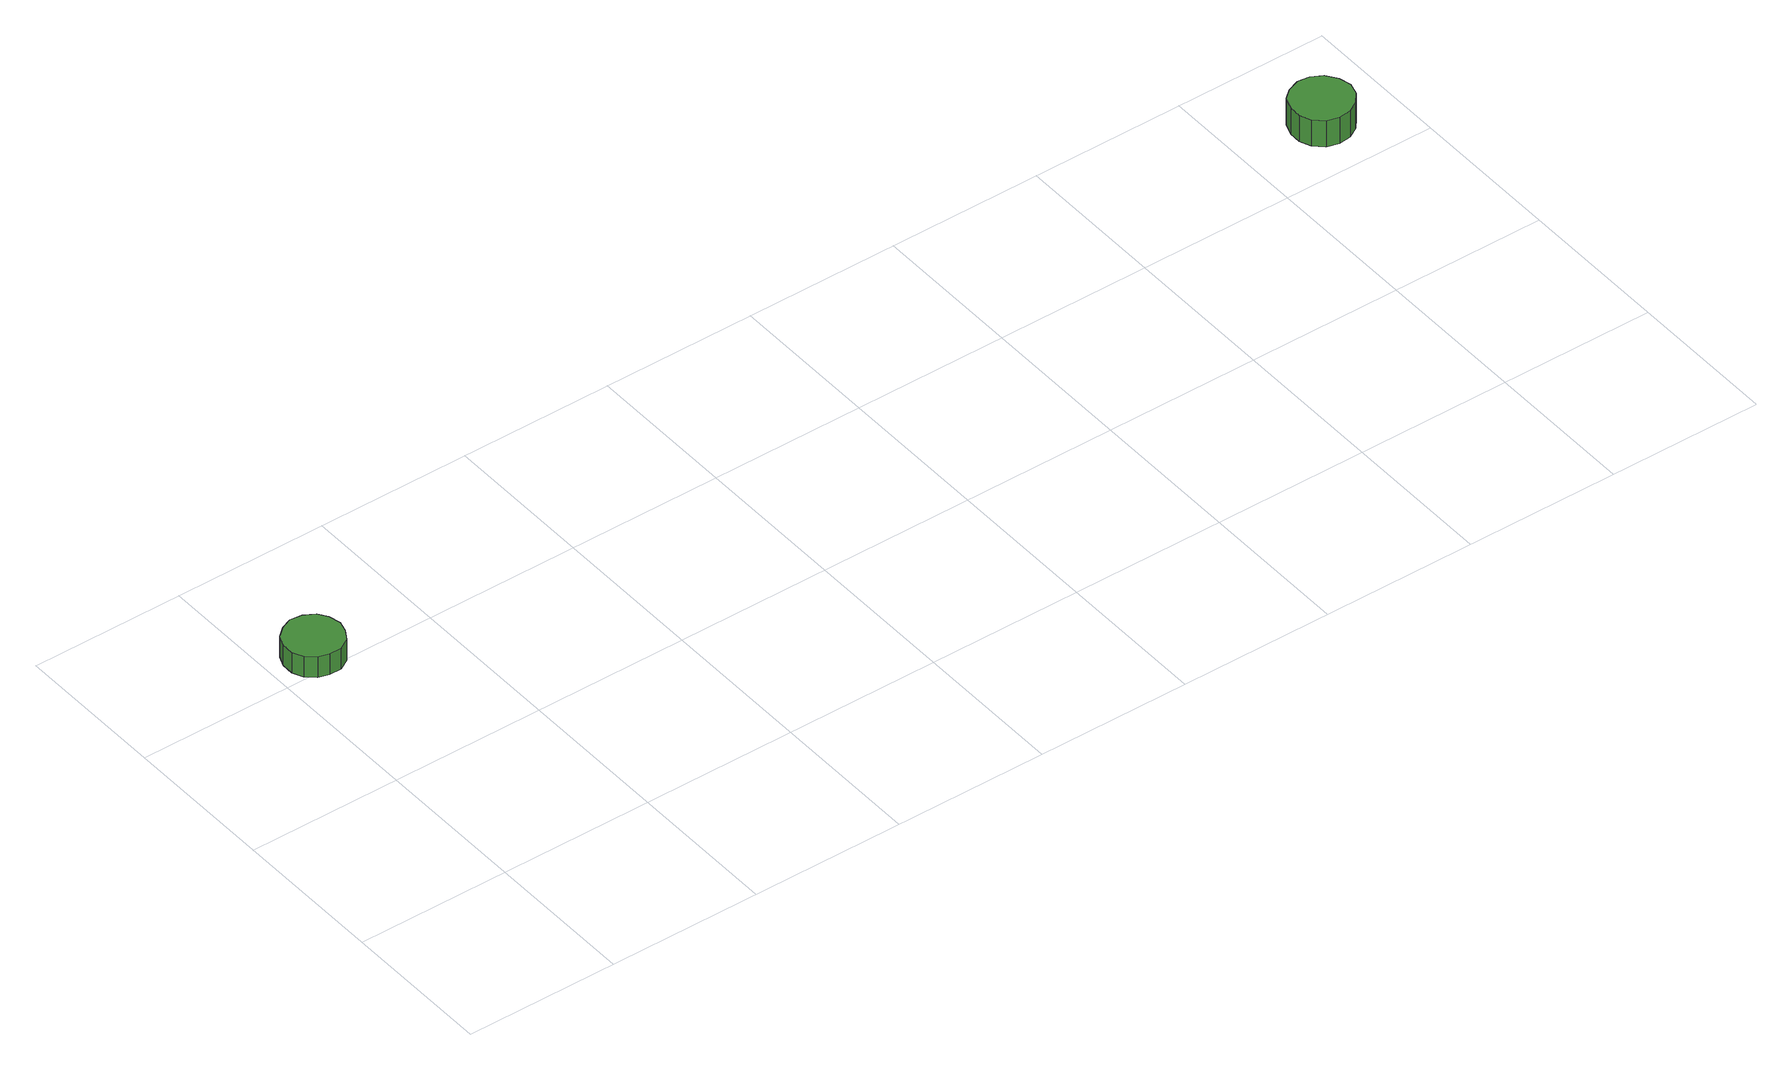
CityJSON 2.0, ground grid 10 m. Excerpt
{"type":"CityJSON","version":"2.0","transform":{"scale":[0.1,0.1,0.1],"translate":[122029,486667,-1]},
"CityObjects":{
"tree1":{"type":"SolitaryVegetationObject","attributes":{"function":"something"},"geometry":[{"type":"MultiSurface","lod":"1","boundaries":[[[0,1,2,3,4,5,6,7,8,9,10,11,12,13,14]],[[15,16,17,18,19,20,21,22,23,24,25,26,27,28,29]],[[0,29,28,1]],[[1,28,27,2]],[[2,27,26,3]],[[3,26,25,4]],[[4,25,24,5]],[[5,24,23,6]],[[6,23,22,7]],[[7,22,21,8]],[[8,21,20,9]],[[9,20,19,10]],[[10,19,18,11]],[[11,18,17,12]],[[12,17,16,13]],[[13,16,15,14]],[[14,15,29,0]]]}]},
"tree2":{"type":"SolitaryVegetationObject","attributes":{"function":"something"}},
"tree3":{"type":"SolitaryVegetationObject","attributes":{"function":"something"}},
"tree4":{"type":"SolitaryVegetationObject","attributes":{"function":"something"}},
"tree5":{"type":"SolitaryVegetationObject","attributes":{"function":"something"}},
"tree6":{"type":"SolitaryVegetationObject","attributes":{"function":"something"}},
"tree7":{"type":"SolitaryVegetationObject","attributes":{"function":"something"},"geometry":[{"type":"MultiSurface","lod":"1","boundaries":[[[30,31,32,33,34,35,36,37,38,39,40,41,42,43,44]],[[45,46,47,48,49,50,51,52,53,54,55,56,57,58,59]],[[30,59,58,31]],[[31,58,57,32]],[[32,57,56,33]],[[33,56,55,34]],[[34,55,54,35]],[[35,54,53,36]],[[36,53,52,37]],[[37,52,51,38]],[[38,51,50,39]],[[39,50,49,40]],[[40,49,48,41]],[[41,48,47,42]],[[42,47,46,43]],[[43,46,45,44]],[[44,45,59,30]]]}]}
},
"vertices":[
[47,213,22],[45,221,22],[41,227,22],[34,231,22],[26,232,22],[19,229,22],[13,224,22],[10,217,22],[10,209,22],[13,202,22],[19,197,22],[26,195,22],[34,195,22],[41,199,22],[45,206,22],[45,206,7],[41,199,7],[34,195,7],[26,195,7],[19,197,7],[13,202,7],[10,209,7],[10,217,7],[13,224,7],[19,229,7],[26,232,7],[34,231,7],[41,227,7],[45,221,7],[47,213,7],
[773,238,27],[771,246,27],[766,253,27],[759,257,27],[751,258,27],[743,255,27],[737,250,27],[734,242,27],[734,234,27],[737,227,27],[743,221,27],[751,219,27],[759,220,27],[766,224,27],[771,230,27],[771,230,8],[766,224,8],[759,220,8],[751,219,8],[743,221,8],[737,227,8],[734,234,8],[734,242,8],[737,250,8],[743,255,8],[751,258,8],[759,257,8],[766,253,8],[771,246,8],[773,238,8]
]}
